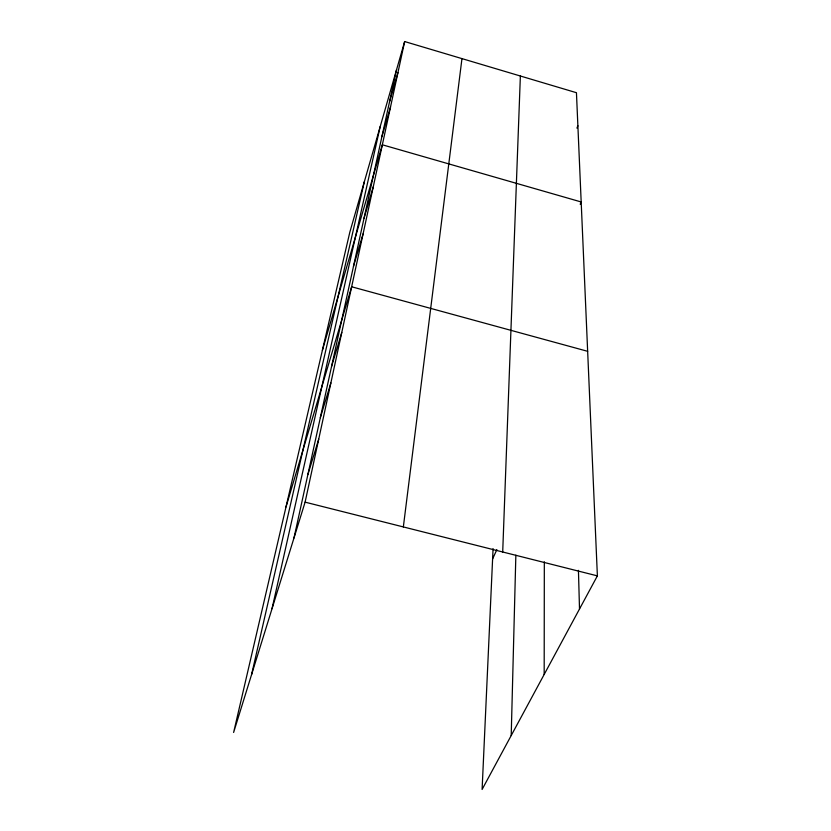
<?xml version="1.0" encoding="UTF-8"?>
<svg xmlns="http://www.w3.org/2000/svg" width="831" height="831" viewBox="0 0 831 831"><rect width="100%" height="100%" fill="white"/><g stroke="black" fill="none" stroke-linecap="round" stroke-linejoin="round"><path stroke-width="1.25" d="M544.18 674.45L544.326 561.808M511.21 735.518L515.854 555.17M502.703 551.992L520.372 76.016M493.074 548.626L482.105 789.45L597.385 575.873L576.444 92.708L404.655 41.55L349.83 232.171L233.615 732.464L305.102 502.153L404.655 41.55M403.347 526.927L461.963 58.617M293.977 538.01L396.595 69.565M272.028 608.697L380.214 126.52M251.606 674.502L364.342 181.709M389.594 101.527L397.924 72.681M381.896 136.648L390.528 106.939M322.376 350.339L382.343 144.791L581.181 201.964L580.215 204.291M363.999 218.387L373.254 186.861M353.487 266.346L363.085 233.885M285.989 506.983L351.658 286.778L587.652 351.316M331.548 366.502L341.79 332.421M320.33 417.692L330.873 382.946M307.885 474.532L318.72 439.173M576.932 128.119L577.877 125.72M492.606 558.92L496.865 549.603M305.102 502.153L597.385 575.873M578.438 570.357L579.508 609.009"/></g></svg>
